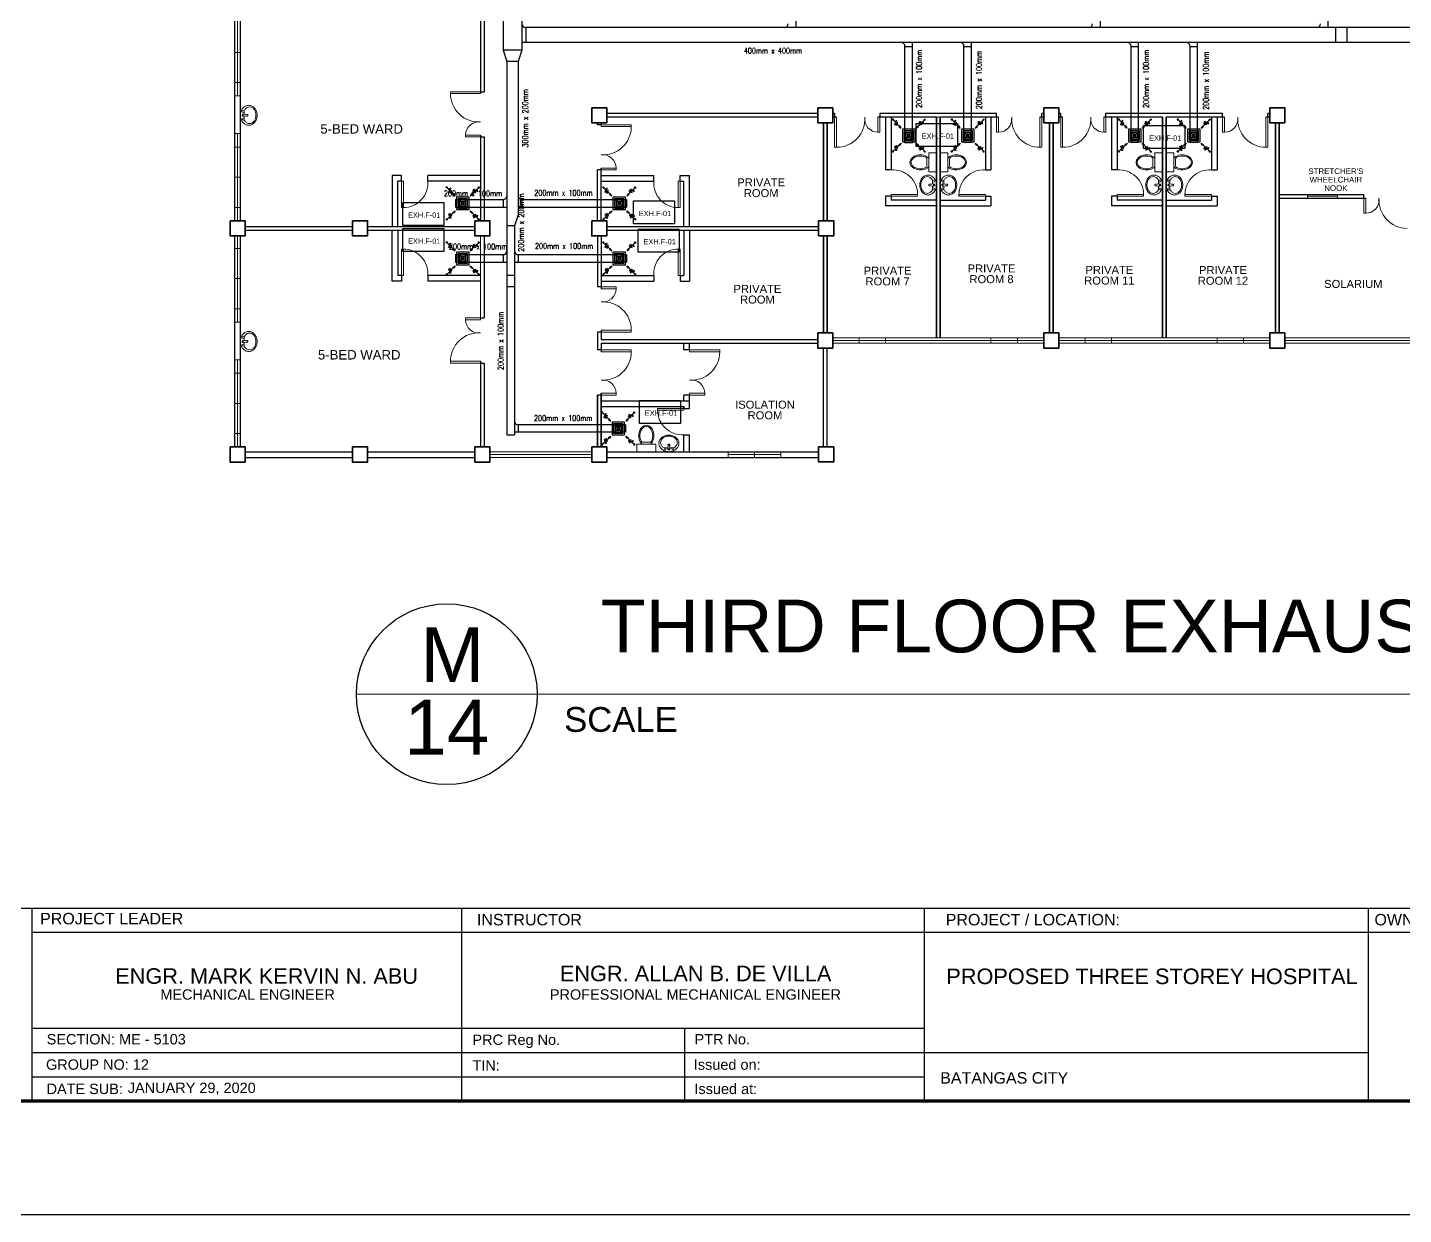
# Model space of a CAD drawing. Header units: millimetres. Extents: x 116 to 538, y 76 to 149.
# Drawn here: x 356.32 to 392.84, y 77.27 to 108.76 of the extents above; entities that cross this region are included whole.
import ezdxf

# ---------------------------------------------------------------- set-up
doc = ezdxf.new("R2010")
doc.units = ezdxf.units.MM
doc.header["$MEASUREMENT"] = 0
for name, color, linetype in [('AIR', 7, 'Continuous'), ('AIR-00', 8, 'Continuous'), ('AIR-03', 30, 'Continuous'), ('ducting label', 7, 'Continuous'), ('exhaust', 7, 'Continuous'), ('label', 7, 'Continuous'), ('Legends', 7, 'Continuous'), ('template', 7, 'Continuous')]:
    doc.layers.add(name, color=color, linetype=linetype)
doc.styles.add('Arch-Dim', font='simplex.shx', dxfattribs={"width": 0.75})
doc.styles.add('arial', font='arial.ttf')
doc.styles.get("Standard").update_dxf_attribs({"font": 'arial.ttf'})
doc.styles.add('SWISSLT175', font='swissl.ttf', dxfattribs={"height": 0.175})

# ---------------------------------------------------------------- blocks, each defined once
blk = doc.blocks.new('GRILL-C-IN')
at = {"layer": 'AIR-00', "color": 7, "ltscale": 3}
for p, q in [((-0.623, 0.601), (-0.674, 0.651)), ((-0.601, 0.623), (-0.651, 0.674)), ((-0.637, 0.637), (-0.3, 0.3)), ((0.637, 0.637), (0.3, 0.3)), ((0.601, 0.623), (0.651, 0.674)), ((0.623, 0.601), (0.674, 0.651)), ((-0.637, -0.637), (-0.3, -0.3)), ((0.637, -0.637), (0.3, -0.3)), ((-0.623, -0.601), (-0.674, -0.651)), ((-0.601, -0.623), (-0.651, -0.674)), ((0.601, -0.623), (0.651, -0.674)), ((0.623, -0.601), (0.674, -0.651))]:
    blk.add_line(p, q, dxfattribs=at)
at = {"layer": 'AIR-00', "color": 7}
for p, q in [((-0.188, 0.187), (0.187, -0.188)), ((0.187, 0.187), (-0.188, -0.188))]:
    blk.add_line(p, q, dxfattribs=at)
at = {"layer": 'AIR-00', "color": 7, "ltscale": 3}
for points in [[(-0.362, 0.393), (-0.393, 0.362), (-0.3, 0.3)], [(0.393, 0.362), (0.362, 0.393), (0.3, 0.3)], [(-0.362, -0.393), (-0.393, -0.362), (-0.3, -0.3)], [(0.393, -0.362), (0.362, -0.393), (0.3, -0.3)]]:
    blk.add_lwpolyline(points, close=True, dxfattribs=at)
at = {"layer": 'AIR-00', "color": 7}
for points in [[(-0.188, -0.188), (0.187, -0.188), (0.187, 0.187), (-0.188, 0.187)], [(-0.125, -0.125), (0.125, -0.125), (0.125, 0.125), (-0.125, 0.125)], [(-0.062, -0.062), (0.062, -0.062), (0.062, 0.062), (-0.062, 0.062)]]:
    blk.add_lwpolyline(points, close=True, dxfattribs=at)
at = {"layer": 'AIR-00', "color": 7, "ltscale": 3}
for points in [[(-0.441, 0.441), (-0.512, 0.404), (-0.432, 0.514), (-0.568, 0.43), (-0.477, 0.6), (-0.561, 0.561)], [(0.441, 0.441), (0.404, 0.512), (0.514, 0.432), (0.43, 0.568), (0.6, 0.477), (0.561, 0.561)], [(-0.441, -0.441), (-0.512, -0.404), (-0.432, -0.514), (-0.568, -0.43), (-0.477, -0.6), (-0.561, -0.561)], [(0.441, -0.441), (0.404, -0.512), (0.514, -0.432), (0.43, -0.568), (0.6, -0.477), (0.561, -0.561)]]:
    blk.add_spline(points, degree=3, dxfattribs=at)
for points in [[(-0.3, 0.3), (-0.362, 0.393), (-0.393, 0.362)], [(0.3, 0.3), (0.393, 0.362), (0.362, 0.393)], [(-0.3, -0.3), (-0.362, -0.393), (-0.393, -0.362)], [(0.3, -0.3), (0.393, -0.362), (0.362, -0.393)]]:
    blk.add_solid(points, dxfattribs=at)
at = {"layer": 'AIR-03', "color": 7}
blk.add_lwpolyline([(-0.25, -0.25), (0.25, -0.25), (0.25, 0.25), (-0.25, 0.25)], close=True, dxfattribs=at)

msp = doc.modelspace()

# ---------------------------------------------------------------- linework, layer by layer
at = {"color": 8, "linetype": 'ByBlock', "lineweight": 25}
for p, q in [((361.818, 103.636), (361.818, 109.236)), ((361.968, 103.636), (361.968, 109.236)), ((368.343, 109.236), (368.343, 107.011)), ((368.443, 109.236), (368.443, 107.061)), ((368.343, 107.061), (368.443, 107.061)), ((377.293, 106.486), (371.693, 106.486)), ((377.293, 106.386), (371.693, 106.386)), ((377.743, 106.486), (377.693, 106.486)), ((377.693, 106.486), (377.743, 106.486)), ((377.793, 106.386), (377.693, 106.386)), ((377.743, 106.486), (377.743, 106.386)), ((380.443, 106.386), (378.893, 106.386)), ((382.043, 106.486), (378.943, 106.486)), ((378.943, 106.486), (378.943, 106.386)), ((380.318, 106.386), (379.243, 106.386)), ((380.443, 100.536), (380.443, 106.386)), ((380.443, 106.386), (380.443, 100.536)), ((380.543, 100.536), (380.543, 106.386)), ((380.543, 106.386), (380.543, 100.536)), ((382.093, 106.386), (380.543, 106.386)), ((382.043, 106.386), (382.043, 106.486)), ((383.293, 106.386), (383.193, 106.386)), ((383.293, 106.486), (383.243, 106.486)), ((383.243, 106.386), (383.243, 106.486)), ((383.743, 106.486), (383.693, 106.486)), ((383.793, 106.386), (383.693, 106.386)), ((383.743, 106.386), (383.743, 106.486)), ((386.443, 106.386), (384.893, 106.386)), ((386.543, 106.486), (384.943, 106.486)), ((384.943, 106.386), (384.943, 106.486)), ((388.043, 106.486), (386.443, 106.486)), ((386.443, 100.536), (386.443, 106.386)), ((386.443, 106.386), (386.443, 100.536)), ((386.543, 100.536), (386.543, 106.386)), ((386.543, 106.386), (386.543, 100.536)), ((388.093, 106.386), (386.543, 106.386)), ((388.043, 106.386), (388.043, 106.486)), ((389.293, 106.386), (389.193, 106.386)), ((389.293, 106.486), (389.243, 106.486)), ((389.243, 106.386), (389.243, 106.486)), ((371.443, 106.186), (371.443, 106.236)), ((371.543, 106.186), (371.443, 106.186)), ((371.543, 106.236), (371.543, 106.186)), ((377.443, 103.639), (377.443, 106.236)), ((377.443, 106.236), (377.443, 103.639)), ((377.543, 103.639), (377.543, 106.236)), ((377.543, 106.236), (377.543, 103.639)), ((383.443, 100.661), (383.443, 106.236)), ((383.443, 106.236), (383.443, 100.661)), ((383.543, 100.661), (383.543, 106.236)), ((383.543, 106.236), (383.543, 100.661)), ((389.443, 100.661), (389.443, 106.236)), ((389.443, 106.236), (389.443, 100.661)), ((389.543, 100.661), (389.543, 106.236)), ((389.543, 106.236), (389.543, 100.661)), ((368.343, 105.911), (368.343, 103.636)), ((368.343, 105.861), (368.443, 105.861)), ((368.443, 105.861), (368.443, 103.636)), ((365.993, 104.836), (365.993, 103.486)), ((366.943, 104.686), (366.943, 104.836)), ((371.443, 103.636), (371.443, 104.986)), ((371.543, 104.986), (371.443, 104.986)), ((371.443, 103.636), (371.443, 104.986)), ((371.543, 103.636), (371.543, 105.036)), ((389.543, 104.336), (391.793, 104.336)), ((389.543, 104.236), (391.843, 104.236)), ((391.793, 104.236), (391.793, 104.336)), ((362.093, 103.486), (364.943, 103.486)), ((362.093, 103.386), (364.943, 103.386)), ((365.343, 103.486), (368.193, 103.486)), ((365.343, 103.386), (368.193, 103.386)), ((365.993, 102.036), (365.993, 103.386)), ((371.693, 103.486), (377.318, 103.486)), ((371.693, 103.386), (377.318, 103.386)), ((361.818, 97.636), (361.818, 103.236)), ((361.968, 97.636), (361.968, 103.236)), ((368.443, 103.236), (368.443, 101.061)), ((371.443, 103.236), (371.443, 101.886)), ((371.543, 103.236), (371.543, 101.836)), ((377.443, 100.661), (377.443, 103.239)), ((377.443, 103.239), (377.443, 100.661)), ((377.543, 100.661), (377.543, 103.239)), ((377.543, 103.239), (377.543, 100.661)), ((371.543, 101.886), (371.443, 101.886)), ((389.543, 101.886), (389.543, 100.661)), ((368.343, 101.061), (368.443, 101.061)), ((371.443, 100.686), (371.443, 100.436)), ((371.543, 100.686), (371.443, 100.686)), ((371.543, 100.736), (371.543, 100.486)), ((371.543, 100.486), (377.293, 100.486)), ((371.443, 100.436), (371.443, 100.211)), ((371.543, 100.211), (371.443, 100.211)), ((371.543, 100.386), (371.543, 100.161)), ((371.543, 100.386), (377.293, 100.386)), ((377.443, 97.639), (377.443, 100.261)), ((377.543, 97.639), (377.543, 100.261)), ((368.343, 99.911), (368.343, 97.636)), ((368.343, 99.861), (368.443, 99.861)), ((368.443, 99.861), (368.443, 97.636)), ((371.443, 99.011), (371.443, 97.636)), ((371.443, 97.661), (371.443, 99.011)), ((371.543, 99.011), (371.443, 99.011)), ((371.443, 97.661), (371.443, 99.011)), ((371.543, 99.061), (371.543, 97.636)), ((371.543, 97.661), (371.543, 99.061)), ((362.093, 97.511), (364.943, 97.511)), ((362.093, 97.361), (364.943, 97.361)), ((365.343, 97.511), (368.193, 97.511)), ((365.343, 97.361), (368.193, 97.361)), ((371.693, 97.511), (377.318, 97.511)), ((371.693, 97.361), (377.318, 97.361))]:
    msp.add_line(p, q, dxfattribs=at)
at = {"color": 8, "linetype": 'ByBlock', "lineweight": 9}
for p, q in [((361.893, 109.236), (361.893, 106.949)), ((361.818, 108.105), (361.818, 108.905)), ((361.968, 108.905), (361.968, 107.305)), ((361.818, 108.105), (361.968, 108.105)), ((361.968, 107.305), (361.818, 107.305)), ((361.818, 106.949), (361.968, 106.949)), ((380.543, 106.386), (380.443, 106.386)), ((361.818, 105.949), (361.968, 105.949)), ((361.893, 105.949), (361.893, 103.636)), ((380.443, 104.001), (380.443, 105.951)), ((389.543, 106.236), (389.543, 103.261)), ((361.818, 104.793), (361.818, 105.593)), ((361.818, 105.593), (361.968, 105.593)), ((361.968, 105.593), (361.968, 103.993)), ((361.818, 104.793), (361.968, 104.793)), ((386.543, 104.636), (386.543, 102.536)), ((389.543, 104.636), (389.543, 102.536)), ((390.693, 104.336), (390.293, 104.336)), ((390.293, 104.336), (390.293, 104.236)), ((391.093, 104.286), (390.293, 104.286)), ((390.293, 104.236), (391.093, 104.236)), ((391.093, 104.236), (391.093, 104.336)), ((361.968, 103.993), (361.818, 103.993)), ((371.543, 103.736), (371.543, 103.636)), ((371.443, 103.686), (371.443, 103.636)), ((361.893, 103.236), (361.893, 100.949)), ((361.818, 102.105), (361.818, 102.905)), ((361.818, 102.905), (361.968, 102.905)), ((361.968, 102.905), (361.968, 101.305)), ((361.818, 102.105), (361.968, 102.105)), ((389.543, 102.261), (389.543, 101.886)), ((361.968, 101.305), (361.818, 101.305)), ((361.818, 100.949), (361.968, 100.949)), ((377.693, 100.536), (380.443, 100.536)), ((379.093, 100.461), (377.693, 100.461)), ((378.393, 100.536), (378.393, 100.386)), ((379.093, 100.386), (379.093, 100.536)), ((379.093, 100.461), (381.893, 100.461)), ((380.443, 100.536), (380.543, 100.536)), ((380.543, 100.536), (383.293, 100.536)), ((381.893, 100.536), (381.893, 100.386)), ((383.293, 100.461), (381.893, 100.461)), ((382.593, 100.536), (382.593, 100.386)), ((383.293, 100.386), (383.293, 100.536)), ((383.693, 100.536), (386.443, 100.536)), ((385.093, 100.461), (383.693, 100.461)), ((384.393, 100.536), (384.393, 100.386)), ((385.093, 100.386), (385.093, 100.536)), ((385.093, 100.461), (387.893, 100.461)), ((386.443, 100.536), (386.543, 100.536)), ((389.293, 100.536), (386.543, 100.536)), ((387.893, 100.536), (387.893, 100.386)), ((389.293, 100.461), (387.893, 100.461)), ((388.593, 100.536), (388.593, 100.386)), ((393.043, 100.536), (389.693, 100.536)), ((390.143, 100.536), (389.693, 100.536)), ((389.693, 100.461), (393.043, 100.461)), ((390.143, 100.536), (392.043, 100.536)), ((392.643, 100.536), (392.043, 100.536)), ((377.693, 100.386), (380.543, 100.386)), ((380.443, 100.386), (383.293, 100.386)), ((383.693, 100.386), (386.543, 100.386)), ((389.293, 100.386), (386.543, 100.386)), ((393.043, 100.386), (389.693, 100.386)), ((389.693, 100.386), (390.143, 100.386)), ((390.143, 100.386), (392.043, 100.386)), ((392.043, 100.386), (392.793, 100.386)), ((361.818, 99.949), (361.968, 99.949)), ((361.893, 99.949), (361.893, 97.636)), ((361.818, 98.793), (361.818, 99.593)), ((361.818, 99.593), (361.968, 99.593)), ((361.968, 99.593), (361.968, 97.993)), ((361.818, 98.793), (361.968, 98.793)), ((361.968, 97.993), (361.818, 97.993)), ((371.293, 97.511), (368.593, 97.511)), ((368.593, 97.436), (371.293, 97.436)), ((368.593, 97.361), (371.293, 97.361)), ((374.918, 97.511), (374.918, 97.361)), ((376.318, 97.436), (374.918, 97.436)), ((375.618, 97.511), (375.618, 97.361)), ((376.318, 97.361), (376.318, 97.511))]:
    msp.add_line(p, q, dxfattribs=at)
at = {"color": 8, "lineweight": 9}
for p, q in [((362.166, 106.451), (362.044, 106.464)), ((362.166, 106.422), (362.044, 106.409)), ((380.193, 105.277), (380.193, 105.096)), ((380.443, 105.436), (380.243, 105.436)), ((380.243, 105.436), (380.243, 104.936)), ((380.443, 104.936), (380.443, 105.436)), ((380.543, 105.436), (380.743, 105.436)), ((380.543, 104.936), (380.543, 105.436)), ((380.743, 105.436), (380.743, 104.936)), ((380.793, 105.277), (380.793, 105.096)), ((386.193, 105.277), (386.193, 105.096)), ((386.443, 105.436), (386.243, 105.436)), ((386.243, 105.436), (386.243, 104.936)), ((386.443, 104.936), (386.443, 105.436)), ((386.543, 105.436), (386.743, 105.436)), ((386.543, 104.936), (386.543, 105.436)), ((386.743, 105.436), (386.743, 104.936)), ((386.793, 105.277), (386.793, 105.096)), ((380.243, 104.936), (380.443, 104.936)), ((380.743, 104.936), (380.543, 104.936)), ((386.243, 104.936), (386.443, 104.936)), ((386.743, 104.936), (386.543, 104.936)), ((380.245, 104.601), (380.367, 104.614)), ((380.245, 104.572), (380.367, 104.559)), ((380.741, 104.601), (380.619, 104.614)), ((380.741, 104.572), (380.619, 104.559)), ((386.245, 104.601), (386.367, 104.614)), ((386.245, 104.572), (386.367, 104.559)), ((386.741, 104.601), (386.619, 104.614)), ((386.741, 104.572), (386.619, 104.559)), ((366.893, 103.486), (367.393, 103.486)), ((366.893, 103.386), (367.393, 103.386)), ((372.993, 103.486), (372.493, 103.486)), ((372.993, 103.386), (372.493, 103.386)), ((362.166, 100.451), (362.044, 100.464)), ((362.166, 100.422), (362.044, 100.409)), ((372.493, 97.511), (372.493, 97.711)), ((372.493, 97.711), (372.993, 97.711)), ((372.653, 97.761), (372.833, 97.761)), ((372.993, 97.711), (372.993, 97.511)), ((373.329, 97.709), (373.315, 97.587)), ((373.358, 97.709), (373.371, 97.587)), ((372.993, 97.511), (372.493, 97.511))]:
    msp.add_line(p, q, dxfattribs=at)
at = {"color": 8, "linetype": 'ByBlock', "lineweight": 25, "ltscale": 0.3}
for p, q in [((379.093, 106.386), (379.093, 104.986)), ((379.243, 106.386), (379.243, 104.986)), ((381.743, 106.386), (381.743, 104.986)), ((381.893, 106.386), (381.893, 104.986)), ((385.093, 106.386), (385.093, 104.986)), ((385.243, 106.386), (385.243, 104.986)), ((387.743, 106.386), (387.743, 104.986)), ((387.893, 106.386), (387.893, 104.986)), ((366.243, 104.836), (365.993, 104.836)), ((366.243, 104.686), (366.243, 104.836)), ((368.343, 104.836), (366.943, 104.836)), ((371.543, 104.836), (372.943, 104.836)), ((372.943, 104.686), (372.943, 104.836)), ((373.643, 104.836), (373.893, 104.836)), ((373.643, 104.686), (373.643, 104.836)), ((373.893, 103.486), (373.893, 104.836)), ((379.243, 104.986), (379.093, 104.986)), ((381.743, 104.986), (381.893, 104.986)), ((385.243, 104.986), (385.093, 104.986)), ((387.743, 104.986), (387.893, 104.986)), ((366.243, 104.686), (366.143, 104.686)), ((366.143, 103.486), (366.143, 104.686)), ((368.343, 104.686), (366.943, 104.686)), ((371.543, 104.686), (372.943, 104.686)), ((373.643, 104.686), (373.743, 104.686)), ((373.743, 103.486), (373.743, 104.686)), ((379.093, 104.286), (379.093, 104.036)), ((379.243, 104.286), (379.093, 104.286)), ((379.243, 104.286), (379.243, 104.186)), ((380.443, 104.186), (379.243, 104.186)), ((380.543, 104.186), (381.743, 104.186)), ((381.743, 104.286), (381.743, 104.186)), ((381.743, 104.286), (381.893, 104.286)), ((381.893, 104.286), (381.893, 104.036)), ((385.093, 104.286), (385.093, 104.036)), ((385.243, 104.286), (385.093, 104.286)), ((385.243, 104.286), (385.243, 104.186)), ((386.443, 104.186), (385.243, 104.186)), ((386.543, 104.186), (387.743, 104.186)), ((387.743, 104.286), (387.743, 104.186)), ((387.743, 104.286), (387.893, 104.286)), ((387.893, 104.286), (387.893, 104.036)), ((380.443, 104.036), (379.093, 104.036)), ((380.543, 104.036), (381.893, 104.036)), ((386.443, 104.036), (385.093, 104.036)), ((386.543, 104.036), (387.893, 104.036)), ((366.143, 103.386), (366.143, 102.186)), ((373.743, 103.386), (373.743, 102.186)), ((373.893, 103.386), (373.893, 102.036)), ((366.243, 102.036), (365.993, 102.036)), ((366.243, 102.186), (366.143, 102.186)), ((366.243, 102.186), (366.243, 102.036)), ((368.343, 102.186), (366.943, 102.186)), ((366.943, 102.186), (366.943, 102.036)), ((368.343, 102.036), (366.943, 102.036)), ((371.543, 102.186), (372.943, 102.186)), ((371.543, 102.036), (372.943, 102.036)), ((372.943, 102.186), (372.943, 102.036)), ((373.643, 102.186), (373.743, 102.186)), ((373.643, 102.186), (373.643, 102.036)), ((373.643, 102.036), (373.893, 102.036))]:
    msp.add_line(p, q, dxfattribs=at)
at = {"color": 8, "linetype": 'ByBlock', "lineweight": 13}
msp.add_line((368.343, 103.236), (368.343, 101.011), dxfattribs=at)
at = {"color": 8, "linetype": 'Continuous', "lineweight": 25}
for p, q in [((373.743, 100.211), (373.743, 100.386)), ((373.893, 100.211), (373.743, 100.211)), ((373.893, 100.211), (373.893, 100.386)), ((373.743, 98.861), (373.743, 99.011)), ((373.893, 99.011), (373.743, 99.011)), ((373.893, 98.861), (373.893, 99.011)), ((373.743, 98.711), (373.743, 98.661)), ((373.743, 98.661), (373.893, 98.661)), ((373.743, 97.961), (373.893, 97.961))]:
    msp.add_line(p, q, dxfattribs=at)
at = {"color": 8, "lineweight": 25, "ltscale": 0.3}
for p, q in [((371.543, 98.861), (373.893, 98.861)), ((371.543, 98.711), (373.743, 98.711)), ((373.643, 98.861), (373.893, 98.861)), ((373.643, 98.711), (373.743, 98.711)), ((373.743, 98.661), (373.743, 98.711)), ((373.893, 98.661), (373.893, 98.861)), ((373.743, 97.511), (373.743, 97.961)), ((373.893, 97.511), (373.893, 97.961))]:
    msp.add_line(p, q, dxfattribs=at)
at = {"color": 0, "linetype": 'ByBlock', "lineweight": 9}
for p, q in [((370.119, 91.076), (365.049, 91.076)), ((408.089, 91.076), (370.119, 91.076))]:
    msp.add_line(p, q, dxfattribs=at)
at = {"color": 8, "lineweight": 9}
for points in [[(361.818, 109.236), (361.968, 109.236), (361.968, 106.949), (361.818, 106.949)], [(361.818, 105.949), (361.968, 105.949), (361.968, 103.636), (361.818, 103.636)], [(390.293, 104.336), (391.093, 104.336), (391.093, 104.236), (390.293, 104.236)], [(361.818, 103.236), (361.968, 103.236), (361.968, 100.949), (361.818, 100.949)], [(361.818, 99.949), (361.968, 99.949), (361.968, 97.636), (361.818, 97.636)], [(374.918, 97.511), (376.318, 97.511), (376.318, 97.361), (374.918, 97.361)]]:
    msp.add_lwpolyline(points, close=True, dxfattribs=at)
at = {"color": 8, "lineweight": 13, "ltscale": 0.03}
for points in [[(368.343, 107.011), (368.343, 107.061), (367.543, 107.061), (367.543, 107.011)], [(377.793, 106.386), (377.743, 106.386), (377.743, 105.586), (377.793, 105.586)], [(378.943, 106.386), (378.893, 106.386), (378.893, 105.986), (378.943, 105.986)], [(382.043, 106.386), (382.093, 106.386), (382.093, 105.986), (382.043, 105.986)], [(383.193, 106.386), (383.243, 106.386), (383.243, 105.586), (383.193, 105.586)], [(383.793, 106.386), (383.743, 106.386), (383.743, 105.586), (383.793, 105.586)], [(384.943, 106.386), (384.893, 106.386), (384.893, 105.986), (384.943, 105.986)], [(388.043, 106.386), (388.093, 106.386), (388.093, 105.986), (388.043, 105.986)], [(389.193, 106.386), (389.243, 106.386), (389.243, 105.586), (389.193, 105.586)], [(371.543, 106.136), (371.543, 106.186), (372.343, 106.186), (372.343, 106.136)], [(368.343, 105.861), (368.343, 105.911), (367.943, 105.911), (367.943, 105.861)], [(371.543, 104.986), (371.543, 105.036), (371.943, 105.036), (371.943, 104.986)], [(366.243, 104.686), (366.293, 104.686), (366.293, 103.986), (366.243, 103.986)], [(373.643, 104.686), (373.593, 104.686), (373.593, 103.986), (373.643, 103.986)], [(379.243, 104.286), (379.243, 104.336), (379.943, 104.336), (379.943, 104.286)], [(381.743, 104.286), (381.743, 104.336), (381.043, 104.336), (381.043, 104.286)], [(385.243, 104.286), (385.243, 104.336), (385.943, 104.336), (385.943, 104.286)], [(387.743, 104.286), (387.743, 104.336), (387.043, 104.336), (387.043, 104.286)], [(391.793, 104.236), (391.843, 104.236), (391.843, 103.836), (391.793, 103.836)], [(366.243, 102.186), (366.293, 102.186), (366.293, 102.886), (366.243, 102.886)], [(373.643, 102.186), (373.593, 102.186), (373.593, 102.886), (373.643, 102.886)], [(371.543, 101.886), (371.543, 101.836), (371.943, 101.836), (371.943, 101.886)], [(368.343, 101.061), (368.343, 101.011), (367.943, 101.011), (367.943, 101.061)], [(371.543, 100.736), (371.543, 100.686), (372.343, 100.686), (372.343, 100.736)], [(371.543, 100.161), (371.543, 100.211), (372.343, 100.211), (372.343, 100.161)], [(373.893, 100.161), (373.893, 100.211), (374.693, 100.211), (374.693, 100.161)], [(368.343, 99.911), (368.343, 99.861), (367.543, 99.861), (367.543, 99.911)], [(371.543, 99.011), (371.543, 99.061), (371.943, 99.061), (371.943, 99.011)], [(373.893, 99.011), (373.893, 99.061), (374.293, 99.061), (374.293, 99.011)], [(373.743, 98.661), (373.743, 98.611), (373.043, 98.611), (373.043, 98.661)]]:
    msp.add_lwpolyline(points, close=True, dxfattribs=at)
at = {"color": 8, "lineweight": 9}
for points in [[(362.189, 106.171, 0.11576), (362.272, 106.191, 0.104047), (362.345, 106.249, 0.090875), (362.393, 106.333, 0.083344), (362.41, 106.436, 0.083344), (362.393, 106.54, 0.090875), (362.345, 106.624, 0.104047), (362.272, 106.682, 0.11576), (362.189, 106.701, 0.11576), (362.107, 106.682, 0.104047), (362.033, 106.624, 0.090875), (361.985, 106.54, 0.083344), (361.968, 106.436, 0.083344), (361.985, 106.333, 0.090875), (362.033, 106.249, 0.104047), (362.107, 106.191, 0.11576)], [(380.222, 104.851, 0.11576), (380.14, 104.832, 0.104047), (380.066, 104.774, 0.090875), (380.018, 104.69, 0.083344), (380.001, 104.586, 0.083344), (380.018, 104.483, 0.090875), (380.066, 104.399, 0.104047), (380.14, 104.341, 0.11576), (380.222, 104.321, 0.11576), (380.305, 104.341, 0.104047), (380.378, 104.399, 0.090875), (380.426, 104.483, 0.083344), (380.443, 104.586, 0.083344), (380.426, 104.69, 0.090875), (380.378, 104.774, 0.104047), (380.305, 104.832, 0.11576)], [(380.764, 104.851, -0.11576), (380.847, 104.832, -0.104047), (380.92, 104.774, -0.090875), (380.968, 104.69, -0.083344), (380.985, 104.586, -0.083344), (380.968, 104.483, -0.090875), (380.92, 104.399, -0.104047), (380.847, 104.341, -0.11576), (380.764, 104.321, -0.11576), (380.682, 104.341, -0.104047), (380.608, 104.399, -0.090875), (380.56, 104.483, -0.083344), (380.543, 104.586, -0.083344), (380.56, 104.69, -0.090875), (380.608, 104.774, -0.104047), (380.682, 104.832, -0.11576)], [(386.222, 104.851, 0.11576), (386.14, 104.832, 0.104047), (386.066, 104.774, 0.090875), (386.018, 104.69, 0.083344), (386.001, 104.586, 0.083344), (386.018, 104.483, 0.090875), (386.066, 104.399, 0.104047), (386.14, 104.341, 0.11576), (386.222, 104.321, 0.11576), (386.305, 104.341, 0.104047), (386.378, 104.399, 0.090875), (386.426, 104.483, 0.083344), (386.443, 104.586, 0.083344), (386.426, 104.69, 0.090875), (386.378, 104.774, 0.104047), (386.305, 104.832, 0.11576)], [(386.764, 104.851, -0.11576), (386.847, 104.832, -0.104047), (386.92, 104.774, -0.090875), (386.968, 104.69, -0.083344), (386.985, 104.586, -0.083344), (386.968, 104.483, -0.090875), (386.92, 104.399, -0.104047), (386.847, 104.341, -0.11576), (386.764, 104.321, -0.11576), (386.682, 104.341, -0.104047), (386.608, 104.399, -0.090875), (386.56, 104.483, -0.083344), (386.543, 104.586, -0.083344), (386.56, 104.69, -0.090875), (386.608, 104.774, -0.104047), (386.682, 104.832, -0.11576)], [(362.189, 100.171, 0.11576), (362.272, 100.191, 0.104047), (362.345, 100.249, 0.090875), (362.393, 100.333, 0.083344), (362.41, 100.436, 0.083344), (362.393, 100.54, 0.090875), (362.345, 100.624, 0.104047), (362.272, 100.682, 0.11576), (362.189, 100.701, 0.11576), (362.107, 100.682, 0.104047), (362.033, 100.624, 0.090875), (361.985, 100.54, 0.083344), (361.968, 100.436, 0.083344), (361.985, 100.333, 0.090875), (362.033, 100.249, 0.104047), (362.107, 100.191, 0.11576)], [(373.078, 97.732, -0.11576), (373.097, 97.815, -0.104047), (373.156, 97.889, -0.090875), (373.24, 97.936, -0.083344), (373.343, 97.953, -0.083344), (373.447, 97.936, -0.090875), (373.53, 97.889, -0.104047), (373.589, 97.815, -0.11576), (373.608, 97.732, -0.11576), (373.589, 97.65, -0.104047), (373.53, 97.576, -0.090875), (373.447, 97.529, -0.083344), (373.343, 97.511, -0.083344), (373.24, 97.529, -0.090875), (373.156, 97.576, -0.104047), (373.097, 97.65, -0.11576)]]:
    msp.add_lwpolyline(points, format="xyb", close=True, dxfattribs=at)
for points in [[(362.21, 106.214, 0.124838), (362.273, 106.23, 0.105788), (362.33, 106.279, 0.086697), (362.367, 106.349, 0.076776), (362.38, 106.436, 0.076776), (362.367, 106.524, 0.086697), (362.33, 106.594, 0.105788), (362.273, 106.643, 0.124838), (362.21, 106.659, 0.124838), (362.148, 106.643, 0.105788), (362.09, 106.594, 0.040067), (362.07, 106.563), (362.07, 106.461, 0.040067)], [(362.07, 106.412), (362.07, 106.31, 0.040067), (362.09, 106.279, 0.105788), (362.148, 106.23, 0.124838), (362.21, 106.214, 0.124838)], [(380.201, 104.809, 0.124838), (380.139, 104.793, 0.105788), (380.081, 104.744, 0.086697), (380.045, 104.674, 0.076776), (380.031, 104.586, 0.076776), (380.045, 104.499, 0.086697), (380.081, 104.429, 0.105788), (380.139, 104.38, 0.124838), (380.201, 104.364, 0.124838), (380.264, 104.38, 0.105788), (380.321, 104.429, 0.040067), (380.341, 104.46), (380.341, 104.562, 0.040067)], [(380.341, 104.611), (380.341, 104.713, 0.040067), (380.321, 104.744, 0.105788), (380.264, 104.793, 0.124838), (380.201, 104.809, 0.124838)], [(380.785, 104.809, -0.124838), (380.848, 104.793, -0.105788), (380.905, 104.744, -0.086697), (380.942, 104.674, -0.076776), (380.955, 104.586, -0.076776), (380.942, 104.499, -0.086697), (380.905, 104.429, -0.105788), (380.848, 104.38, -0.124838), (380.785, 104.364, -0.124838), (380.723, 104.38, -0.105788), (380.665, 104.429, -0.040067), (380.645, 104.46), (380.645, 104.562, -0.040067)], [(380.645, 104.611), (380.645, 104.713, -0.040067), (380.665, 104.744, -0.105788), (380.723, 104.793, -0.124838), (380.785, 104.809, -0.124838)], [(386.201, 104.809, 0.124838), (386.139, 104.793, 0.105788), (386.081, 104.744, 0.086697), (386.045, 104.674, 0.076776), (386.031, 104.586, 0.076776), (386.045, 104.499, 0.086697), (386.081, 104.429, 0.105788), (386.139, 104.38, 0.124838), (386.201, 104.364, 0.124838), (386.264, 104.38, 0.105788), (386.321, 104.429, 0.040067), (386.341, 104.46), (386.341, 104.562, 0.040067)], [(386.341, 104.611), (386.341, 104.713, 0.040067), (386.321, 104.744, 0.105788), (386.264, 104.793, 0.124838), (386.201, 104.809, 0.124838)], [(386.785, 104.809, -0.124838), (386.848, 104.793, -0.105788), (386.905, 104.744, -0.086697), (386.942, 104.674, -0.076776), (386.955, 104.586, -0.076776), (386.942, 104.499, -0.086697), (386.905, 104.429, -0.105788), (386.848, 104.38, -0.124838), (386.785, 104.364, -0.124838), (386.723, 104.38, -0.105788), (386.665, 104.429, -0.040067), (386.645, 104.46), (386.645, 104.562, -0.040067)], [(386.645, 104.611), (386.645, 104.713, -0.040067), (386.665, 104.744, -0.105788), (386.723, 104.793, -0.124838), (386.785, 104.809, -0.124838)], [(362.21, 100.214, 0.124838), (362.273, 100.23, 0.105788), (362.33, 100.279, 0.086697), (362.367, 100.349, 0.076776), (362.38, 100.436, 0.076776), (362.367, 100.524, 0.086697), (362.33, 100.594, 0.105788), (362.273, 100.643, 0.124838), (362.21, 100.659, 0.124838), (362.148, 100.643, 0.105788), (362.09, 100.594, 0.040067), (362.07, 100.563), (362.07, 100.461, 0.040067)], [(362.07, 100.412), (362.07, 100.31, 0.040067), (362.09, 100.279, 0.105788), (362.148, 100.23, 0.124838), (362.21, 100.214, 0.124838)], [(373.121, 97.753, -0.124838), (373.136, 97.816, -0.105788), (373.186, 97.874, -0.086697), (373.256, 97.91, -0.076776), (373.343, 97.923, -0.076776), (373.431, 97.91, -0.086697), (373.5, 97.874, -0.105788), (373.55, 97.816, -0.124838), (373.566, 97.753, -0.124838), (373.55, 97.691, -0.105788), (373.5, 97.633, -0.040067), (373.47, 97.613), (373.367, 97.613, -0.040067)], [(373.319, 97.613), (373.216, 97.613, -0.040067), (373.186, 97.633, -0.105788), (373.136, 97.691, -0.124838), (373.121, 97.753, -0.124838)]]:
    msp.add_lwpolyline(points, format="xyb", dxfattribs=at)
at = {"color": 8, "linetype": 'ByBlock', "lineweight": 35}
for points in [[(371.293, 106.636), (371.693, 106.636), (371.693, 106.236), (371.293, 106.236)], [(377.293, 106.636), (377.693, 106.636), (377.693, 106.236), (377.293, 106.236)], [(383.293, 106.636), (383.693, 106.636), (383.693, 106.236), (383.293, 106.236)], [(389.293, 106.636), (389.693, 106.636), (389.693, 106.236), (389.293, 106.236)], [(361.693, 103.636), (362.093, 103.636), (362.093, 103.236), (361.693, 103.236)], [(364.943, 103.636), (365.343, 103.636), (365.343, 103.236), (364.943, 103.236)], [(368.193, 103.636), (368.593, 103.636), (368.593, 103.236), (368.193, 103.236)], [(371.293, 103.636), (371.693, 103.636), (371.693, 103.236), (371.293, 103.236)], [(377.318, 103.639), (377.718, 103.639), (377.718, 103.239), (377.318, 103.239)], [(377.293, 100.661), (377.693, 100.661), (377.693, 100.261), (377.293, 100.261)], [(383.293, 100.661), (383.693, 100.661), (383.693, 100.261), (383.293, 100.261)], [(389.293, 100.661), (389.693, 100.661), (389.693, 100.261), (389.293, 100.261)], [(361.693, 97.636), (362.093, 97.636), (362.093, 97.236), (361.693, 97.236)], [(364.943, 97.636), (365.343, 97.636), (365.343, 97.236), (364.943, 97.236)], [(368.193, 97.636), (368.593, 97.636), (368.593, 97.236), (368.193, 97.236)], [(371.293, 97.636), (371.693, 97.636), (371.693, 97.236), (371.293, 97.236)], [(377.318, 97.639), (377.718, 97.639), (377.718, 97.239), (377.318, 97.239)]]:
    msp.add_lwpolyline(points, close=True, dxfattribs=at)
at = {"color": 8, "lineweight": 9}
for centre, radius in [((362.041, 106.538), 0.0255), ((362.041, 106.335), 0.0255), ((362.035, 106.436), 0.0095), ((380.37, 104.688), 0.0255), ((380.37, 104.485), 0.0255), ((380.377, 104.586), 0.0095), ((380.616, 104.688), 0.0255), ((380.616, 104.485), 0.0255), ((380.61, 104.586), 0.0095), ((386.37, 104.688), 0.0255), ((386.37, 104.485), 0.0255), ((386.377, 104.586), 0.0095), ((386.616, 104.688), 0.0255), ((386.616, 104.485), 0.0255), ((386.61, 104.586), 0.0095), ((362.041, 100.538), 0.0255), ((362.041, 100.335), 0.0255), ((362.035, 100.436), 0.0095), ((373.241, 97.584), 0.0255), ((373.343, 97.578), 0.0095), ((373.445, 97.584), 0.0255)]:
    msp.add_circle(centre, radius, dxfattribs=at)
msp.add_circle((367.447, 91.076), 2.398)
at = {"color": 8, "lineweight": 13, "ltscale": 0.03}
for centre, radius, start, end in [((368.295, 107.011), 0.752, 180, 273.6952), ((377.793, 106.338), 0.752, 270, 3.6952), ((378.893, 106.34), 0.353, 172.3719, 270), ((382.093, 106.34), 0.353, 270, 7.6281), ((383.193, 106.338), 0.752, 176.3048, 270), ((383.793, 106.338), 0.752, 270, 3.6952), ((384.893, 106.34), 0.353, 172.3719, 270), ((388.093, 106.34), 0.353, 270, 7.6281), ((389.193, 106.338), 0.752, 176.3048, 270), ((368.296, 105.911), 0.353, 82.3719, 180), ((371.592, 106.136), 0.752, 266.3048, 0), ((371.59, 105.036), 0.353, 0, 97.6281), ((379.291, 104.336), 0.652, 0, 94.2422), ((381.695, 104.336), 0.652, 85.7578, 180), ((385.291, 104.336), 0.652, 0, 94.2422), ((387.695, 104.336), 0.652, 85.7578, 180), ((366.293, 104.638), 0.652, 270, 4.2422), ((373.593, 104.638), 0.652, 175.7578, 270), ((391.843, 104.19), 0.353, 270, 7.6281), ((392.943, 104.188), 0.752, 176.3048, 270), ((366.293, 102.235), 0.652, 355.7578, 90), ((373.593, 102.235), 0.652, 90, 184.2422), ((371.59, 101.836), 0.353, 262.3719, 0), ((371.592, 100.736), 0.752, 0, 93.6952), ((368.296, 101.011), 0.353, 180, 277.6281), ((368.295, 99.911), 0.752, 86.3048, 180), ((371.592, 100.161), 0.752, 266.3048, 0), ((373.942, 100.161), 0.752, 266.3048, 0), ((371.59, 99.061), 0.353, 0, 97.6281), ((373.94, 99.061), 0.353, 0, 97.6281), ((373.695, 98.611), 0.652, 180, 274.2422)]:
    msp.add_arc(centre, radius, start, end, dxfattribs=at)
at = {"color": 8, "lineweight": 9}
for centre, radius, start, end in [((362.041, 106.436), 0.028, 83.7545, 276.2455), ((362.143, 106.436), 0.025, 36.3068, 131.2022), ((362.143, 106.436), 0.025, 228.7978, 323.6932), ((362.072, 106.436), 0.0948, 351.2026, 8.7974), ((362.143, 106.436), 0.025, 341.3793, 18.6207), ((380.143, 105.277), 0.05, 0, 61.8499), ((380.843, 105.277), 0.05, 118.1501, 180), ((386.143, 105.277), 0.05, 0, 61.8499), ((386.843, 105.277), 0.05, 118.1501, 180), ((380.143, 105.096), 0.05, 298.0084, 360), ((380.843, 105.096), 0.05, 180, 241.9916), ((386.143, 105.096), 0.05, 298.0084, 360), ((386.843, 105.096), 0.05, 180, 241.9916), ((380.268, 104.586), 0.025, 161.3793, 198.6207), ((380.339, 104.586), 0.0948, 171.2026, 188.7974), ((380.268, 104.586), 0.025, 48.7978, 143.6932), ((380.268, 104.586), 0.025, 216.3068, 311.2022), ((380.37, 104.586), 0.028, 263.7545, 96.2455), ((380.616, 104.586), 0.028, 83.7545, 276.2455), ((380.718, 104.586), 0.025, 36.3068, 131.2022), ((380.718, 104.586), 0.025, 228.7978, 323.6932), ((380.647, 104.586), 0.0948, 351.2026, 8.7974), ((380.718, 104.586), 0.025, 341.3793, 18.6207), ((386.268, 104.586), 0.025, 161.3793, 198.6207), ((386.339, 104.586), 0.0948, 171.2026, 188.7974), ((386.268, 104.586), 0.025, 48.7978, 143.6932), ((386.268, 104.586), 0.025, 216.3068, 311.2022), ((386.37, 104.586), 0.028, 263.7545, 96.2455), ((386.616, 104.586), 0.028, 83.7545, 276.2455), ((386.718, 104.586), 0.025, 36.3068, 131.2022), ((386.718, 104.586), 0.025, 228.7978, 323.6932), ((386.647, 104.586), 0.0948, 351.2026, 8.7974), ((386.718, 104.586), 0.025, 341.3793, 18.6207), ((362.041, 100.436), 0.028, 83.7545, 276.2455), ((362.143, 100.436), 0.025, 36.3068, 131.2022), ((362.072, 100.436), 0.0948, 351.2026, 8.7974), ((362.143, 100.436), 0.025, 228.7978, 323.6932), ((362.143, 100.436), 0.025, 341.3793, 18.6207), ((372.653, 97.811), 0.05, 208.1501, 270), ((372.833, 97.811), 0.05, 270, 331.9916), ((373.343, 97.584), 0.028, 173.7545, 6.2455), ((373.343, 97.686), 0.025, 126.3068, 221.2022), ((373.343, 97.616), 0.0948, 81.2026, 98.7974), ((373.343, 97.686), 0.025, 71.3793, 108.6207), ((373.343, 97.686), 0.025, 318.7978, 53.6932)]:
    msp.add_arc(centre, radius, start, end, dxfattribs=at)
for centre in [(380.018, 105.186), (386.018, 105.186)]:
    msp.add_ellipse(centre, major_axis=(0.275, 0), ratio=0.727273, start_param=0.612555, end_param=5.670631, dxfattribs=at)
at = {"color": 8, "lineweight": 9, "extrusion": (0, 0, -1)}
for centre, major_axis in [((380.968, 105.186), (-0.275, 0)), ((386.968, 105.186), (-0.275, 0)), ((372.743, 97.936), (0, -0.275))]:
    msp.add_ellipse(centre, major_axis=major_axis, ratio=0.727273, start_param=0.612555, end_param=5.670631, dxfattribs=at)
at = {"color": 8, "lineweight": 9}
for points in [[(380.167, 105.321), (380.15, 105.33), (380.132, 105.337), (380.041, 105.364), (379.954, 105.359), (379.822, 105.301), (379.781, 105.251), (379.767, 105.153), (379.793, 105.101), (379.905, 105.027), (379.988, 105.009), (380.102, 105.025), (380.137, 105.036), (380.167, 105.052)], [(380.82, 105.321), (380.836, 105.33), (380.854, 105.337), (380.945, 105.364), (381.032, 105.359), (381.164, 105.301), (381.205, 105.251), (381.219, 105.153), (381.193, 105.101), (381.082, 105.027), (380.998, 105.009), (380.884, 105.025), (380.849, 105.036), (380.82, 105.052)], [(386.167, 105.321), (386.15, 105.33), (386.132, 105.337), (386.041, 105.364), (385.954, 105.359), (385.822, 105.301), (385.781, 105.251), (385.767, 105.153), (385.793, 105.101), (385.905, 105.027), (385.988, 105.009), (386.102, 105.025), (386.137, 105.036), (386.167, 105.052)], [(386.82, 105.321), (386.836, 105.33), (386.854, 105.337), (386.945, 105.364), (387.032, 105.359), (387.164, 105.301), (387.205, 105.251), (387.219, 105.153), (387.193, 105.101), (387.082, 105.027), (386.998, 105.009), (386.884, 105.025), (386.849, 105.036), (386.82, 105.052)], [(372.608, 97.788), (372.6, 97.804), (372.592, 97.822), (372.565, 97.913), (372.57, 98.001), (372.628, 98.132), (372.678, 98.174), (372.776, 98.187), (372.829, 98.161), (372.903, 98.05), (372.92, 97.966), (372.905, 97.852), (372.893, 97.818), (372.878, 97.788)]]:
    msp.add_open_spline(points, degree=3, knots=[0.937253, 0.937253, 0.937253, 0.937253, 1.185372, 1.185372, 2.113864, 2.113864, 3.042356, 3.042356, 3.970847, 3.970847, 4.899339, 4.899339, 5.346062, 5.346062, 5.346062, 5.346062], dxfattribs=at)
at = {"layer": 'exhaust'}
for p, q in [((368.941, 137.207), (368.941, 108.164)), ((369.441, 137.308), (369.441, 108.164)), ((390.841, 108.764), (390.841, 123.903)), ((376.711, 110.333), (376.711, 108.764)), ((384.788, 110.266), (384.788, 108.764)), ((402.581, 108.764), (369.541, 108.764)), ((369.541, 108.764), (369.541, 108.364)), ((391.041, 108.764), (391.041, 108.364)), ((391.341, 108.764), (391.341, 108.364)), ((369.441, 108.164), (368.941, 108.164)), ((368.941, 108.164), (369.041, 107.864)), ((369.441, 108.164), (369.341, 107.864)), ((402.581, 108.364), (369.441, 108.364)), ((379.61, 105.707), (379.61, 108.264)), ((379.61, 108.264), (379.81, 108.264)), ((379.81, 105.707), (379.81, 108.364)), ((381.176, 105.712), (381.176, 108.264)), ((381.176, 108.264), (381.376, 108.264)), ((381.376, 105.712), (381.376, 108.364)), ((385.61, 105.71), (385.61, 108.264)), ((385.61, 108.264), (385.81, 108.264)), ((385.81, 105.71), (385.81, 108.364)), ((387.176, 105.71), (387.176, 108.264)), ((387.176, 108.264), (387.376, 108.264)), ((387.376, 105.71), (387.376, 108.364)), ((369.041, 107.864), (369.041, 97.96)), ((369.341, 107.864), (369.041, 107.864)), ((369.341, 107.864), (369.341, 103.799)), ((379.81, 105.707), (379.61, 105.707)), ((381.376, 105.712), (381.176, 105.712)), ((385.81, 105.71), (385.61, 105.71)), ((387.376, 105.71), (387.176, 105.71)), ((367.678, 104.199), (368.941, 104.199)), ((367.678, 104.199), (367.678, 103.999)), ((368.941, 104.199), (368.941, 103.999)), ((369.441, 104.199), (372.218, 104.199)), ((369.441, 104.199), (369.441, 103.999)), ((372.218, 104.199), (372.218, 103.999)), ((367.678, 103.999), (369.041, 103.999)), ((369.341, 103.799), (369.241, 103.499)), ((369.341, 103.999), (372.218, 103.999)), ((369.241, 103.499), (369.041, 103.499)), ((369.241, 103.499), (369.241, 97.96)), ((367.679, 102.739), (368.941, 102.739)), ((367.679, 102.739), (367.679, 102.539)), ((368.941, 102.739), (368.941, 102.539)), ((369.341, 102.739), (372.216, 102.739)), ((369.341, 102.739), (369.341, 102.539)), ((372.216, 102.739), (372.216, 102.539)), ((367.679, 102.539), (369.041, 102.539)), ((369.241, 102.539), (372.216, 102.539)), ((369.241, 102.189), (369.041, 102.189)), ((369.241, 101.889), (369.041, 101.889)), ((369.041, 97.96), (369.241, 97.96)), ((372.192, 98.025), (369.241, 98.025)), ((372.192, 98.225), (369.341, 98.225)), ((369.341, 98.225), (369.341, 98.025)), ((372.192, 98.225), (372.192, 98.025))]:
    msp.add_line(p, q, dxfattribs=at)
for centre, start, end in [((369.541, 108.864), 180.0004, 270), ((376.411, 108.864), 270, 0), ((384.488, 108.864), 270, 0), ((390.541, 108.864), 270, 0), ((379.51, 108.264), 0, 90), ((381.076, 108.264), 0, 90), ((385.51, 108.264), 0, 90), ((387.076, 108.264), 0, 90), ((368.941, 104.299), 270, 0), ((369.441, 104.299), 180, 270), ((368.941, 102.839), 270, 0), ((369.341, 102.839), 180, 270), ((369.341, 98.325), 180, 270)]:
    msp.add_arc(centre, 0.1, start, end, dxfattribs=at)
at = {"layer": 'Legends'}
for points in [[(379.911, 106.219), (381.001, 106.219), (381.001, 105.607), (379.911, 105.607)], [(385.946, 106.164), (387.036, 106.164), (387.036, 105.553), (385.946, 105.553)], [(366.276, 104.124), (367.366, 104.124), (367.366, 103.512), (366.276, 103.512)], [(372.4, 104.164), (373.491, 104.164), (373.491, 103.552), (372.4, 103.552)], [(366.277, 103.43), (367.367, 103.43), (367.367, 102.818), (366.277, 102.818)], [(372.526, 103.415), (373.616, 103.415), (373.616, 102.804), (372.526, 102.804)], [(372.561, 98.867), (373.652, 98.867), (373.652, 98.255), (372.561, 98.255)]]:
    msp.add_lwpolyline(points, close=True, dxfattribs=at)
at = {"layer": 'template'}
for p, q in [((340.581, 85.403), (430.832, 85.403)), ((356.427, 85.404), (356.427, 80.283)), ((356.427, 85.403), (356.427, 80.283)), ((367.837, 85.404), (367.837, 80.283)), ((367.837, 85.403), (367.837, 80.283)), ((380.127, 80.283), (380.127, 85.403)), ((391.904, 85.403), (391.904, 80.283)), ((356.427, 84.763), (412.998, 84.763)), ((356.427, 82.213), (380.127, 82.213)), ((373.761, 82.213), (373.761, 80.283)), ((356.427, 81.57), (391.904, 81.57)), ((356.427, 80.926), (366.761, 80.926)), ((356.427, 80.926), (380.127, 80.926)), ((367.837, 80.926), (378.171, 80.926)), ((334.564, 77.274), (433.84, 77.274))]:
    msp.add_line(p, q, dxfattribs=at)
at = {"layer": 'template', "linetype": 'Continuous', "ltscale": 0.5}
msp.add_line((367.837, 85.403), (367.837, 80.283), dxfattribs=at)
at = {"layer": 'template', "linetype": 'Continuous', "const_width": 0.0853}
msp.add_lwpolyline([(340.581, 80.283), (430.832, 80.283), (430.832, 144.662), (340.581, 144.662)], close=True, dxfattribs=at)

# ---------------------------------------------------------------- block references
at = {"layer": 'AIR', "xscale": 0.6658363358532475, "yscale": 0.6658363358532475, "zscale": 0.6658363358532475}
for p in [(379.71, 105.897), (381.276, 105.897), (385.71, 105.897), (387.276, 105.897), (367.871, 104.099), (372.025, 104.099), (367.871, 102.639), (372.025, 102.639), (371.999, 98.125)]:
    msp.add_blockref('GRILL-C-IN', p, dxfattribs=at)

# ---------------------------------------------------------------- texts
at = {"color": 0, "linetype": 'ByBlock', "lineweight": 9}
for s, height, p in [('THIRD FLOOR EXHAUST LAYOUT', 1.4, (371.532, 92.186)), ('SCALE                                                                                                                              1:400', 0.657637, (370.563, 90.078))]:
    msp.add_text(s, height=height, dxfattribs=at).set_placement(p)
at = {"attachment_point": 1, "style": 'arial'}
for s, insert, char_height in [('M', (366.75, 92.854), 1.452), ('14', (366.318, 90.928), 1.4519)]:
    msp.add_mtext_dynamic_manual_height_columns(s, width=1.87265, gutter_width=1, heights=[0], dxfattribs=dict(at, insert=insert, char_height=char_height))
at = {"layer": 'ducting label', "color": 7, "linetype": 'Continuous', "lineweight": 25, "char_height": 0.15, "attachment_point": 1, "style": 'Arch-Dim'}
for s, insert in [('\\A1;400mm x 400mm', (375.331, 108.227)), ('\\A1;200mm x 100mm', (367.37, 104.437)), ('\\A1;200mm x 100mm', (369.771, 104.453)), ('\\A1;200mm x 100mm', (367.504, 103.029)), ('\\A1;200mm x 100mm', (369.788, 103.043)), ('\\A1;200mm x 100mm', (369.763, 98.476))]:
    msp.add_mtext_dynamic_manual_height_columns(s, width=1.55435, gutter_width=1.011, heights=[0], dxfattribs=dict(at, insert=insert))
at = {"layer": 'exhaust', "color": 7, "linetype": 'Continuous', "lineweight": 25, "char_height": 0.15, "attachment_point": 1, "rotation": 90, "style": 'Arch-Dim'}
for s, width, insert in [('\\A1;200mm x 100mm', 1.59259, (379.909, 106.629)), ('\\A1;200mm x 100mm', 1.53271, (381.497, 106.597)), ('\\A1;200mm x 100mm', 1.58265, (385.935, 106.629)), ('\\A1;200mm x 100mm', 1.52176, (387.522, 106.578)), ('\\A1;300mm x 200mm', 1.66132, (369.453, 105.581)), ('\\A1;200mm x 200mm', 1.56444, (369.346, 102.816)), ('\\A1;200mm x 100mm', 1.53917, (368.799, 99.676))]:
    msp.add_mtext_dynamic_manual_height_columns(s, width=width, gutter_width=1.011, heights=[0], dxfattribs=dict(at, insert=insert))
at = {"layer": 'label', "color": 8, "linetype": 'ByBlock', "lineweight": 9, "ltscale": 0.4, "attachment_point": 5, "style": 'SWISSLT175'}
for s, insert, char_height, line_spacing_factor in [('5-BED WARD', (365.186, 106.073), 0.25, 0.8), ("STRETCHER'S\\PWHEELCHAIR\\PNOOK", (391.049, 104.727), 0.15, 0.9), ('PRIVATE ^JROOM', (375.793, 104.513), 0.2125, 0.8), ('PRIVATE ^JROOM 7', (379.148, 102.17), 0.2125, 0.8), ('PRIVATE ^JROOM 8', (381.907, 102.229), 0.2125, 0.8), ('PRIVATE ^JROOM 11', (385.035, 102.191), 0.2125, 0.8), ('PRIVATE ^JROOM 12', (388.051, 102.187), 0.2125, 0.8), ('PRIVATE ^JROOM', (375.693, 101.687), 0.2125, 0.8), ('SOLARIUM', (391.512, 101.961), 0.2125, 0.8), ('5-BED WARD', (365.122, 100.08), 0.25, 0.8), ('ISOLATION ^JROOM', (375.893, 98.616), 0.2125, 0.8)]:
    msp.add_mtext(s, dxfattribs=dict(at, insert=insert, char_height=char_height, line_spacing_factor=line_spacing_factor))
at = {"layer": 'Legends', "linetype": 'Continuous', "lineweight": 25, "char_height": 0.14, "attachment_point": 1}
for insert in [(380.053, 105.956), (386.089, 105.902), (366.418, 103.861), (372.543, 103.901), (366.419, 103.168), (372.669, 103.153), (372.704, 98.604)]:
    msp.add_mtext_dynamic_manual_height_columns('EXH.F-01', width=0.44811, gutter_width=1.011, heights=[0], dxfattribs=dict(at, insert=insert))
at = {"layer": 'template', "style": 'arial'}
for s, height, p in [('PROJECT LEADER', 0.30409, (356.651, 84.971)), ('INSTRUCTOR', 0.304, (368.249, 84.944)), ('PROJECT / LOCATION:', 0.30402, (380.692, 84.944)), ('PROJECT / LOCATION:', 0.30402, (380.692, 84.944)), ('PROJECT / LOCATION:', 0.30402, (380.692, 84.944)), ('OWNER', 0.304, (392.073, 84.944)), ('ENGR. MARK KERVIN N. ABU', 0.41257, (358.645, 83.394)), ('ENGR. ALLAN B. DE VILLA', 0.41257, (370.449, 83.462)), ('PROPOSED THREE STOREY HOSPITAL', 0.41257, (380.707, 83.386)), ('MECHANICAL ENGINEER', 0.27505, (359.842, 82.973)), ('PROFESSIONAL MECHANICAL ENGINEER', 0.27505, (370.183, 82.973)), ('SECTION: ME - 5103', 0.27505, (356.825, 81.786)), ('PRC Reg No.', 0.27505, (368.128, 81.773)), ('PTR No.', 0.275, (374.023, 81.786)), ('GROUP NO: 12', 0.27505, (356.807, 81.113)), ('TIN:', 0.275, (368.128, 81.09)), ('Issued on:', 0.275, (374.004, 81.113)), ('DATE SUB:', 0.275, (356.822, 80.469)), ('JANUARY 29, 2020', 0.27505, (358.979, 80.496)), ('Issued at:', 0.275, (374.02, 80.469)), ('BATANGAS CITY', 0.30402, (380.545, 80.745))]:
    msp.add_text(s, height=height, dxfattribs=at).set_placement(p)

doc.saveas('drawing.dxf')
